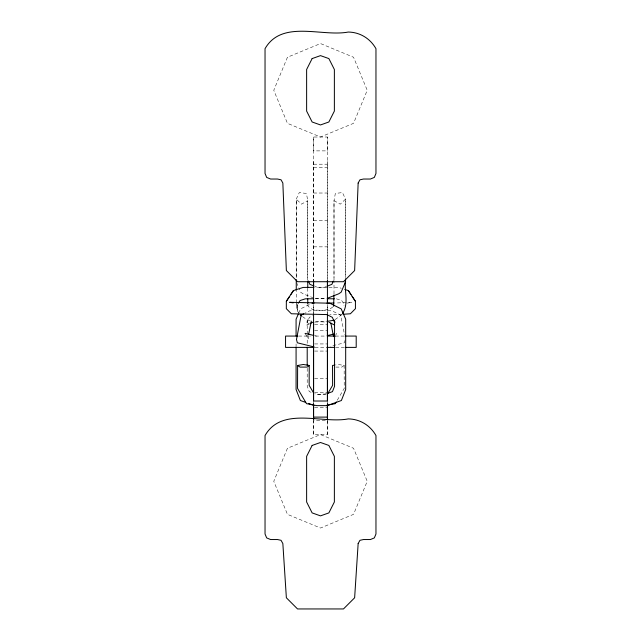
<?xml version="1.0" encoding="UTF-8"?>
<svg xmlns="http://www.w3.org/2000/svg" width="641" height="641" viewBox="0 0 641 641"><rect width="100%" height="100%" fill="white"/><g stroke="black" fill="none" stroke-linecap="round" stroke-linejoin="round"><path stroke-width="0.48" stroke-dasharray="3.21 2.4" d="M296.078 345.924L296.078 343.945M296.246 277.633L296.246 199.159L299.307 192.548L306.422 193.47L307.76 200.649L307.76 277.465M307.207 368.271L307.207 386.275L309.299 391.643L311.879 392.564M307.215 343.264L307.215 335.267M307.215 334.265L307.215 319.258L307.015 322.88L309.435 317.327L312.608 315.749M313.569 434.574L313.569 420.712L327.431 420.712L327.431 434.574L313.569 434.574L313.569 420.712M313.569 401.987L313.569 404.247L313.569 401.018M313.569 313.585L313.569 304.651L313.569 313.753M313.569 161.42L313.569 280.83L313.569 137.014L327.431 137.014L327.431 280.838L327.431 161.42M313.569 137.014L313.569 150.883L327.431 150.883L327.431 137.014M327.431 434.574L327.431 420.712M327.431 401.987L327.431 404.247L327.431 400.184M327.431 313.585L327.431 304.651L327.431 313.753M334.001 293.963L334.001 281.383M334.001 280.405L334.001 200.649L335.339 193.47L342.454 192.548L345.515 199.159L345.547 276.84M297.769 304.876L297.777 310.54L296.703 303.457M308.369 335.7L308.217 338.592L305.06 333.368M345.066 340.299L344.433 342.791L330.596 346.244M298.698 313.177L300.573 308.882L309.371 304.507M337.262 400.256L344.233 388.374L344.145 365.49L338.448 364.481L335.491 364.969M335.804 334.866L336.701 333.368M309.194 323.016L306.374 325.468L309.587 323.841M332.807 306.951L329.602 309.299L324.699 310.124L309.611 310.877L304.523 313.449M335.067 319.635L341.645 314.819M344.145 365.49L341.765 367.101L335.491 367.085M326.117 286.623L324.45 287.28L314.763 287.344M326.445 393.79L324.723 394.407L317.952 394.399L314.803 393.798M326.173 393.951L317.039 394.407L315.324 393.79M346.829 303.169L352.141 302.304L336.036 303.001M314.715 322.119L326.181 321.542M342.342 314.274L329.795 314.451M315.372 298.746L326.373 298.674M313.569 164.2L327.431 164.2M313.569 167.533L327.431 167.533M313.569 193.021L327.431 193.021M313.569 220.488L327.431 220.488M313.569 246.849L327.431 246.849M314.555 324.739L327.431 324.739M314.555 330.444L327.431 330.444M298.482 336.068L310.412 336.068M315.38 336.068L326.389 336.068M335.331 336.068L344.281 336.068M314.555 343.937L327.431 343.937M314.979 347.39L325.804 347.39M335.612 347.39L344.441 347.39M314.555 351.068L327.431 351.068M314.555 378.567L327.431 378.567M314.555 392.725L327.431 392.725M314.555 407.388L327.431 407.388M327.976 287.352L317.311 287.28L314.819 286.295M328.945 287.36L338.64 287.432L341.284 288.29M315.388 298.674L326.397 298.746M315.58 321.542L326.093 322.07M310.148 320.628L307.432 320.171L302.312 316.422M314.547 335.62L316.446 336.068M336.397 298.818L341.685 300.541L343.985 304.034L344.001 305.709M313.625 297.977L303.033 293.794L300.597 292.176L299.139 288.706M299.147 313.401L297.208 310.573L296.254 306.19L296.254 291.254M296.583 282.633L298.778 287.841M307.768 304.555L308.161 306.358L312.167 309.299L317.071 310.124L332.158 310.877L340.635 315.172L344.521 334.746M296.839 303.385L297.785 309.579M345.515 277.633L345.515 199.159L340.291 204.159L334.001 200.649L334.001 277.465M307.76 280.405L307.76 200.649L301.47 204.159L296.246 199.159L296.222 277.825M307.768 288.186L307.768 296.855M287.456 57.241L273.771 90.285L287.456 123.328L320.5 137.014L353.544 123.328L367.229 90.285L353.544 57.241L320.5 43.556L287.456 57.241M287.456 448.259L273.771 481.303L287.456 514.346L320.5 528.032L353.544 514.346L367.229 481.303L353.544 448.259L320.5 434.574L287.456 448.259"/><path stroke-width="0.96" d="M296.078 346.917L296.078 389.496L300.373 400.513L305.749 402.436M296.078 336.028L296.086 319.194L298.329 314.034M307.207 365.274L307.207 347.27M313.569 419.927L313.569 404.687L313.569 420.015M327.431 314.731L327.431 401.018L313.569 401.018L313.569 392.725M313.569 392.404L313.569 346.052M313.569 335.668L313.569 322.511M313.569 303.658L313.569 298.698M313.569 285.798L313.569 280.83L313.569 303.834M327.431 419.927L327.431 404.687L327.431 420.015M327.431 401.018L327.431 346.885M327.431 336.661L327.431 320.532M327.431 303.658L327.431 297.704M327.431 285.798L327.431 280.83L327.431 303.834M334.001 294.924L333.608 306.358M345.515 279.548C344.081 290.621 349.113 303.642 342.615 313.401M345.547 278.811L345.547 281.76L341.164 292.176L338.736 293.794L327.255 298.321M313.529 392.813L309.146 385.337L309.226 365.466L303.321 364.481L297.624 365.49L297.536 388.374L306.494 403.654L316.774 405.633L327.062 405.641L341.389 400.513L345.691 389.496L345.683 319.194L341.196 308.882L329.754 303.201L289.628 302.304L293.169 302.881M313.794 287.352L303.129 287.432L293.434 290.581L286.335 301.326L286.327 308.674L291.367 313.77L326.782 314.571L332.334 317.327L334.746 322.88L334.65 321.069M308.561 334.73L311.31 321.173M333.32 281.006L331.926 284.332L326.942 286.295M327.751 393.646L332.623 385.337L332.543 365.466L334.514 365.138M336.269 401.955L335.275 403.654L326.862 405.272M298.241 303.337L300.084 300.541L305.372 298.818L313.369 298.762M290.774 294.596L293.434 290.581M286.335 301.326L289.636 296.334M309.226 365.466L307.175 367.085L300.004 367.101L297.624 365.49M303.674 313.882L301.134 315.172L296.495 339.474L297.336 342.791L314.066 346.933M310.388 323.433L312.8 322.215M327.303 393.486L332.463 391.643L334.562 386.275L334.554 321.261M327.214 335.62L333.857 334.049M327.086 321.389L334.338 320.171M343.288 314.258L350.395 313.77L355.435 308.674L355.426 301.326L348.335 290.581L344.81 289.436M312.007 303.201L314.01 303.177M327.022 303.073L334.033 303.017M297.488 336.068L285.557 336.068L285.557 347.39L314.002 347.39M327.383 336.068L335.331 336.068M345.275 336.068L356.204 336.068L356.204 347.39L345.419 347.39M326.782 347.39L334.634 347.39M313.569 417.107L327.431 417.107M327.391 298.754L334.394 298.802M305.06 333.368L313.601 335.395M308.433 403.397L313.81 405.32M313.994 285.966L309.843 284.332L308.441 281.006M328.961 322.215L334.594 325.067M300.116 314.819L301.582 315.885M348.335 290.581L350.988 294.596M352.125 296.334L355.426 301.326M330.852 323.112L333.592 336.669M307.76 281.383L307.768 287.224M296.254 279.548L296.254 290.253M313.569 314.731L313.569 401.018M307.768 298.778L307.768 303.594M358.151 183.046L354.633 270.55L343.464 281.72L297.536 281.72L286.367 270.55L282.849 183.046L281.038 179.8L277.521 179.031L270.582 179.031L266.664 177.405L265.037 173.479L265.037 48.692C281.88 19.334 321.878 37.066 348.231 32.05C359.946 32.186 370.242 38.516 375.963 48.692L375.963 173.479L374.336 177.405L370.418 179.031L363.479 179.031L359.962 179.8L358.151 183.046M358.151 543.56L354.633 597.781L343.464 608.95L297.536 608.95L286.367 597.781L282.849 543.56L281.038 540.307L277.521 539.538L270.582 539.538L266.664 537.911L265.037 533.993L265.037 435.543C281.88 406.194 321.878 423.925 348.231 418.91C359.946 419.038 370.242 425.368 375.963 435.543L375.963 533.993L374.336 537.911L370.418 539.538L363.479 539.538L359.962 540.307L358.151 543.56M312.135 58.579L306.63 69.484L306.63 111.085L312.135 121.99L320.5 124.955L328.865 121.99L334.37 111.085L334.37 69.484L328.865 58.579L320.5 55.623L312.135 58.579M312.135 445.439L306.63 456.344L306.63 501.999L312.135 512.904L320.5 515.869L328.865 512.904L334.37 501.999L334.37 456.344L328.865 445.439L320.5 442.482L312.135 445.439"/></g></svg>
